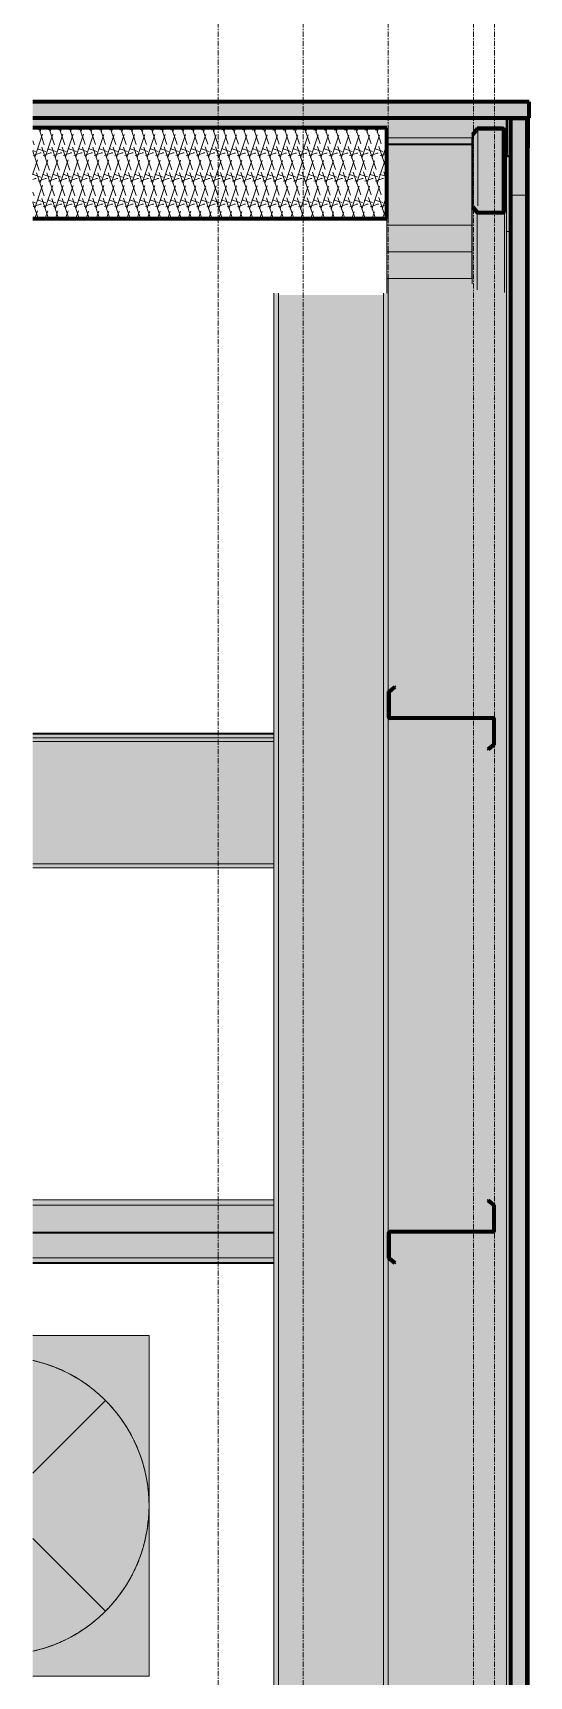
# Model space of a CAD drawing. Header units: inches. Extents: x 22713 to 23708, y -61 to 513.
# Drawn here: x 23398.4 to 23445.1, y 248 to 402.4 of the extents above; entities that cross this region are included whole.
import ezdxf

# ---------------------------------------------------------------- set-up
doc = ezdxf.new("R2010")
doc.units = ezdxf.units.IN
doc.header["$MEASUREMENT"] = 0
doc.linetypes.add('Grid Line 1_2_', pattern=[0.875, 0.5, -0.125, 0.125, -0.125])
for name, color, linetype, lineweight in [('A-CLNG', 13, 'Continuous', 18), ('A-CLNG-PATT', 13, 'Continuous', 70), ('A-GLAZ-CWMG', 51, 'Continuous', 9), ('A-ROOF', 132, 'Continuous', 18), ('A-WALL', 113, 'Continuous', 18), ('A-WALL-PATT', 111, 'Continuous', 18), ('L-SITE-WALL', 31, 'Continuous', 18), ('M-HVAC-DUCT', 70, 'Continuous', 9), ('M-HVAC-DUCT-ANNO', 70, 'Continuous', 9), ('S-BEAM', 12, 'Continuous', 9), ('S-COLS', 52, 'Continuous', 9), ('S-GRID', 1, 'Continuous', 9)]:
    doc.layers.add(name, color=color, linetype=linetype, lineweight=lineweight)
pattern_1 = [(45, (-72392.722, 104.131), (-2.37587878, 2.37587878), []), (45, (-72392.722, 107.731), (-2.37587878, 2.37587878), [])]

# ---------------------------------------------------------------- blocks, each defined once
blk = doc.blocks.new('Girt_Z - 10_D-1178830-Section 13 - Callout 1')
at = {"layer": 'S-BEAM'}
h = blk.add_hatch(dxfattribs=at)
h.set_pattern_fill('FP_14', color=256, style=0, pattern_type=2)
h.set_pattern_definition(pattern_1)
h.paths.add_polyline_path([(-22790.82, 286.77), (-22790.75, 286.85), (-22791.28, 287.3), (-22791.28, 289.62), (-22791.26, 289.67), (-22791.2, 289.7), (-22781.58, 289.7), (-22781.45, 289.75), (-22781.39, 289.88), (-22781.39, 292.25), (-22781.96, 292.73), (-22782.04, 292.65), (-22781.5, 292.2), (-22781.5, 289.88), (-22781.52, 289.83), (-22781.58, 289.8), (-22791.2, 289.8), (-22791.34, 289.75), (-22791.39, 289.62), (-22791.39, 287.25)], flags=0)
at = {"layer": 'S-BEAM', "lineweight": 50}
for p, q in [((-22781.96, 292.73), (-22782.04, 292.65)), ((-22782.04, 292.65), (-22781.5, 292.2)), ((-22781.39, 292.25), (-22781.96, 292.73)), ((-22781.5, 292.2), (-22781.5, 289.88)), ((-22781.39, 289.88), (-22781.39, 292.25)), ((-22791.39, 289.62), (-22791.39, 287.25)), ((-22791.28, 287.3), (-22791.28, 289.62)), ((-22781.58, 289.8), (-22791.2, 289.8)), ((-22791.2, 289.7), (-22781.58, 289.7)), ((-22791.39, 287.25), (-22790.82, 286.77)), ((-22790.75, 286.85), (-22791.28, 287.3)), ((-22790.82, 286.77), (-22790.75, 286.85))]:
    blk.add_line(p, q, dxfattribs=at)
for centre, radius, start, end in [((-22791.2, 289.62), 0.188, 90, 180), ((-22791.2, 289.62), 0.0782, 90, 177.8773), ((-22781.58, 289.88), 0.188, 270, 0), ((-22781.58, 289.88), 0.0782, 270, 356.9576)]:
    blk.add_arc(centre, radius, start, end, dxfattribs=at)
blk = doc.blocks.new('Rectangular Mullion - Profile_Polycarbonate_Upper and left-1114459-Section 13 - Callout 1')
at = {"layer": 'A-GLAZ-CWMG'}
blk.add_hatch(color=256, dxfattribs=at).paths.add_polyline_path([(-22802.14, 336.15), (-22802.14, 336.5), (-22824.82, 336.5), (-22824.82, 336.15), (-22807.14, 336.15)], flags=0)
blk.add_line((-22802.14, 336.5), (-22824.82, 336.5), dxfattribs=at)
blk = doc.blocks.new('Girt_Z - 8_D-943826-Section 13 - Callout 1')
at = {"layer": 'S-BEAM'}
for points in [[(-22789.46, 391.94), (-22783.52, 391.94), (-22783.52, 392.5), (-22791.52, 392.5), (-22791.52, 391.94)], [(-22791.52, 391.87), (-22783.52, 391.87), (-22783.52, 391.94), (-22791.52, 391.94)], [(-22789.46, 384.59), (-22783.52, 384.59), (-22783.52, 391.87), (-22791.52, 391.87), (-22791.52, 384.59)], [(-22791.52, 384.4), (-22783.52, 384.4), (-22783.52, 384.59), (-22791.52, 384.59), (-22791.52, 384.42)], [(-22783.52, 384.3), (-22783.52, 384.4), (-22791.52, 384.4), (-22791.52, 384.3), (-22789.46, 384.3)]]:
    blk.add_hatch(color=256, dxfattribs=at).paths.add_polyline_path(points, flags=0)
for p, q in [((-22791.52, 392.5), (-22783.52, 392.5)), ((-22783.52, 392.5), (-22783.52, 391.94)), ((-22783.52, 391.94), (-22791.52, 391.94)), ((-22783.52, 391.87), (-22791.52, 391.87)), ((-22783.52, 391.94), (-22783.52, 391.87)), ((-22783.52, 391.87), (-22783.52, 384.59)), ((-22783.52, 384.59), (-22783.52, 384.4)), ((-22783.52, 384.4), (-22783.52, 384.3)), ((-22783.52, 384.3), (-22791.52, 384.3))]:
    blk.add_line(p, q, dxfattribs=at)
blk = doc.blocks.new('Girt_Z - 8_D-V7-Section 13 - Callout 1')
at = {"layer": 'S-BEAM'}
for points in [[(-22783.52, 382.09), (-22783.52, 384.3), (-22791.52, 384.3), (-22791.52, 382.09), (-22789.46, 382.09)], [(-22791.52, 381.9), (-22783.52, 381.9), (-22783.52, 382.09), (-22791.52, 382.09), (-22791.52, 381.93)], [(-22783.52, 381.8), (-22783.52, 381.9), (-22791.52, 381.9), (-22791.52, 381.8), (-22789.46, 381.8)]]:
    blk.add_hatch(color=256, dxfattribs=at).paths.add_polyline_path(points, flags=0)
for p, q in [((-22783.52, 384.3), (-22783.52, 382.09)), ((-22783.52, 381.8), (-22791.52, 381.8)), ((-22783.52, 382.09), (-22783.52, 381.9)), ((-22783.52, 381.9), (-22783.52, 381.8))]:
    blk.add_line(p, q, dxfattribs=at)
blk = doc.blocks.new('Round Tee - Standard-932865-Section 13 - Callout 1')
at = {"layer": 'M-HVAC-DUCT'}
h = blk.add_hatch(color=256, dxfattribs=at)
h.paths.add_polyline_path([(-22820.89, 248), (-22813.89, 248), (-22813.89, 264), (-22813.91, 263.24), (-22813.97, 262.49), (-22814.1, 261.57), (-22814.16, 261.31), (-22814.22, 260.99), (-22814.45, 260.11), (-22814.63, 259.5), (-22814.9, 258.77), (-22815.22, 258.05), (-22815.58, 257.34), (-22816, 256.62), (-22816.52, 255.84), (-22816.93, 255.28), (-22817.54, 254.57), (-22817.89, 254.22), (-22818.08, 254.01), (-22818.89, 253.28), (-22819.05, 253.16), (-22819.49, 252.8), (-22820.2, 252.3), (-22821, 251.81), (-22821.97, 251.31), (-22823.1, 250.84), (-22823.35, 250.77), (-22823.74, 250.63), (-22824.82, 250.34), (-22824.82, 248), (-22821.97, 248)], flags=0)
h.paths.add_polyline_path([(-22813.89, 264), (-22813.89, 280), (-22824.82, 280), (-22824.82, 277.66), (-22824.73, 277.64), (-22823.68, 277.35), (-22822.78, 277.03), (-22821.65, 276.53), (-22821.21, 276.3), (-22820.89, 276.12), (-22820.68, 275.99), (-22820.52, 275.9), (-22820.4, 275.82), (-22820.2, 275.7), (-22819.44, 275.16), (-22818.73, 274.59), (-22817.99, 273.9), (-22817.62, 273.51), (-22817.48, 273.37), (-22816.93, 272.72), (-22816.4, 272), (-22815.98, 271.36), (-22815.58, 270.66), (-22815.18, 269.87), (-22814.84, 269.06), (-22814.7, 268.69), (-22814.63, 268.5), (-22814.37, 267.62), (-22814.34, 267.51), (-22814.22, 267.01), (-22814.07, 266.26), (-22813.94, 265.22), (-22813.94, 265.09), (-22813.91, 264.76)], flags=0)
h = blk.add_hatch(color=256, dxfattribs=at)
h.paths.add_polyline_path([(-22823.66, 250.67), (-22823.1, 250.84), (-22822.96, 250.9)], flags=0)
h.paths.add_polyline_path([(-22822.46, 251.11), (-22821.97, 251.31), (-22821.92, 251.35), (-22822.14, 251.25)], flags=0)
h.paths.add_polyline_path([(-22821.31, 251.66), (-22820.89, 251.88), (-22820.7, 252)], flags=0)
h.paths.add_polyline_path([(-22820.23, 252.3), (-22819.86, 252.53), (-22819.75, 252.63), (-22820.02, 252.44)], flags=0)
h.paths.add_polyline_path([(-22819.2, 253.04), (-22818.89, 253.28), (-22818.66, 253.48)], flags=0)
h.paths.add_polyline_path([(-22818.25, 253.86), (-22817.99, 254.1), (-22817.92, 254.19), (-22818.12, 253.99)], flags=0)
h.paths.add_polyline_path([(-22817.37, 254.78), (-22817.17, 255), (-22817.06, 255.15)], flags=0)
h.paths.add_polyline_path([(-22816.59, 255.76), (-22816.42, 255.97), (-22816.19, 256.33), (-22816.53, 255.84)], flags=0)
h.paths.add_polyline_path([(-22815.89, 256.81), (-22815.77, 257), (-22815.72, 257.11), (-22815.84, 256.89)], flags=0)
h.paths.add_polyline_path([(-22815.29, 257.91), (-22815.2, 258.08), (-22815.14, 258.26)], flags=0)
h.paths.add_polyline_path([(-22814.79, 259.07), (-22814.73, 259.21), (-22814.56, 259.77)], flags=0)
h.paths.add_polyline_path([(-22814.4, 260.27), (-22814.37, 260.38), (-22814.39, 260.31)], flags=0)
h.paths.add_polyline_path([(-22814.12, 261.5), (-22814.1, 261.57), (-22814, 262.34)], flags=0)
h.paths.add_polyline_path([(-22813.95, 262.74), (-22813.94, 262.78), (-22813.95, 262.75)], flags=0)
h.paths.add_polyline_path([(-22814.56, 268.23), (-22814.73, 268.79), (-22814.79, 268.93), (-22814.73, 268.73)], flags=0)
h.paths.add_polyline_path([(-22815, 269.43), (-22815.2, 269.92), (-22815.29, 270.09), (-22815.02, 269.48)], flags=0)
h.paths.add_polyline_path([(-22815.54, 270.57), (-22815.77, 271), (-22815.89, 271.19), (-22815.76, 270.95)], flags=0)
h.paths.add_polyline_path([(-22816.19, 271.67), (-22816.42, 272.03), (-22816.52, 272.14), (-22816.41, 271.99)], flags=0)
h.paths.add_polyline_path([(-22816.93, 272.69), (-22817.17, 273), (-22817.37, 273.22)], flags=0)
h.paths.add_polyline_path([(-22817.76, 273.65), (-22817.99, 273.9), (-22818.25, 274.14), (-22817.88, 273.77)], flags=0)
h.paths.add_polyline_path([(-22818.66, 274.52), (-22818.89, 274.72), (-22819.04, 274.83), (-22818.88, 274.69)], flags=0)
h.paths.add_polyline_path([(-22819.65, 275.31), (-22819.86, 275.47), (-22820.23, 275.7)], flags=0)
h.paths.add_polyline_path([(-22820.7, 276), (-22820.89, 276.12), (-22821, 276.17), (-22820.78, 276.05)], flags=0)
h.paths.add_polyline_path([(-22821.81, 276.6), (-22821.97, 276.69), (-22822.46, 276.89)], flags=0)
h.paths.add_polyline_path([(-22822.96, 277.1), (-22823.1, 277.16), (-22823.66, 277.33), (-22823.02, 277.12)], flags=0)
h.paths.add_polyline_path([(-22824.16, 277.49), (-22824.27, 277.52), (-22824.22, 277.5)], flags=0)
for p, q in [((-22824.81, 280), (-22813.89, 280)), ((-22813.89, 264), (-22813.89, 280)), ((-22813.89, 248), (-22813.89, 264)), ((-22813.89, 248), (-22824.81, 248))]:
    blk.add_line(p, q, dxfattribs=at)
for start, end in [(74.5415, 77.3071), (69.3692, 72.3818), (64.2315, 67.1711), (59.0563, 61.9422), (53.9156, 56.7765), (48.7355, 51.5797), (43.5896, 46.4296), (38.4005, 41.2458), (33.2443, 36.1028), (28.0354, 30.9256), (22.854, 25.7865), (17.5879, 20.613), (12.3131, 15.4762), (6.8142, 10.3043), (0, 5.1816), (354.8184, 0), (344.5238, 347.6869), (349.6957, 353.1858), (339.387, 342.4121), (334.2135, 337.146), (323.8972, 326.7557), (329.0744, 331.9646), (318.7542, 321.5995), (308.4203, 311.2645), (313.5704, 316.4104), (298.0578, 300.9437), (303.2235, 306.0844), (282.6929, 285.4585), (287.6182, 290.6308), (292.8289, 295.7685)]:
    blk.add_arc((-22827.89, 264), 14, start, end, dxfattribs=at)
for points in [[(-22824.46, 277.57), (-22824.58, 277.6), (-22824.7, 277.63), (-22824.82, 277.66)], [(-22823.34, 277.24), (-22823.53, 277.31), (-22823.73, 277.37), (-22823.92, 277.42)], [(-22821.74, 276.58), (-22821.8, 276.61), (-22821.86, 276.64), (-22821.93, 276.67)], [(-22820.68, 276), (-22820.69, 276.01), (-22820.7, 276.01), (-22820.72, 276.02)], [(-22819.99, 275.56), (-22820.12, 275.65), (-22820.26, 275.74), (-22820.4, 275.83)], [(-22818.55, 274.43), (-22818.64, 274.51), (-22818.73, 274.59), (-22818.83, 274.67)], [(-22817.62, 273.51), (-22817.7, 273.61), (-22817.79, 273.7), (-22817.88, 273.79)], [(-22817.27, 273.12), (-22817.35, 273.22), (-22817.43, 273.31), (-22817.52, 273.41)], [(-22816.79, 272.53), (-22816.88, 272.65), (-22816.98, 272.77), (-22817.08, 272.9)], [(-22815.41, 270.35), (-22815.51, 270.53), (-22815.6, 270.71), (-22815.7, 270.89)], [(-22814.78, 268.92), (-22814.78, 268.92), (-22814.79, 268.93), (-22814.79, 268.94)], [(-22813.93, 262.91), (-22813.9, 263.27), (-22813.89, 263.64), (-22813.89, 264)], [(-22814.09, 261.63), (-22814.03, 261.96), (-22814, 262.3), (-22813.98, 262.64)], [(-22814.7, 259.31), (-22814.58, 259.65), (-22814.46, 259.99), (-22814.37, 260.33)], [(-22815.31, 257.85), (-22815.15, 258.19), (-22814.98, 258.53), (-22814.84, 258.88)], [(-22814.79, 259.06), (-22814.79, 259.07), (-22814.78, 259.08), (-22814.78, 259.08)], [(-22816.63, 255.67), (-22816.34, 256.07), (-22816.08, 256.47), (-22815.84, 256.88)], [(-22817.08, 255.1), (-22816.98, 255.23), (-22816.88, 255.35), (-22816.79, 255.47)], [(-22818.34, 253.76), (-22818.23, 253.86), (-22818.13, 253.96), (-22818.03, 254.06)], [(-22817.88, 254.21), (-22817.79, 254.3), (-22817.7, 254.39), (-22817.62, 254.49)], [(-22821.45, 251.57), (-22821.28, 251.66), (-22821.11, 251.75), (-22820.94, 251.85)], [(-22820.72, 251.98), (-22820.7, 251.99), (-22820.69, 251.99), (-22820.68, 252)], [(-22819.7, 252.64), (-22819.47, 252.81), (-22819.25, 252.98), (-22819.04, 253.15)], [(-22824.82, 250.34), (-22824.7, 250.37), (-22824.58, 250.4), (-22824.46, 250.43)], [(-22822.96, 250.9), (-22822.69, 251), (-22822.43, 251.11), (-22822.17, 251.22)]]:
    blk.add_open_spline(points, degree=3, dxfattribs=at)
for points, knots in [([(-22822.17, 276.78), (-22822.3, 276.83), (-22822.56, 276.95), (-22822.82, 277.05), (-22822.96, 277.1)], [0.77374637, 0.77374637, 0.77374637, 0.77374637, 0.79, 0.80773398, 0.80773398, 0.80773398, 0.80773398]), ([(-22820.94, 276.15), (-22820.96, 276.16), (-22821.13, 276.26), (-22821.3, 276.35), (-22821.45, 276.43)], [0.71682136, 0.71682136, 0.71682136, 0.71682136, 0.72, 0.74116296, 0.74116296, 0.74116296, 0.74116296]), ([(-22819.04, 274.85), (-22819.17, 274.95), (-22819.39, 275.13), (-22819.61, 275.29), (-22819.7, 275.36)], [0.61780608, 0.61780608, 0.61780608, 0.61780608, 0.64, 0.65427459, 0.65427459, 0.65427459, 0.65427459]), ([(-22818.03, 273.94), (-22818.05, 273.95), (-22818.15, 274.06), (-22818.25, 274.16), (-22818.34, 274.24)], [0.55639873, 0.55639873, 0.55639873, 0.55639873, 0.56, 0.57617253, 0.57617253, 0.57617253, 0.57617253]), ([(-22815.83, 271.12), (-22815.88, 271.2), (-22816.13, 271.61), (-22816.4, 272.01), (-22816.63, 272.33)], [0.38591565, 0.38591565, 0.38591565, 0.38591565, 0.4, 0.45645963, 0.45645963, 0.45645963, 0.45645963]), ([(-22814.86, 269.12), (-22814.97, 269.4), (-22815.12, 269.74), (-22815.28, 270.08), (-22815.31, 270.15)], [0.27387098, 0.27387098, 0.27387098, 0.27387098, 0.32, 0.33117875, 0.33117875, 0.33117875, 0.33117875]), ([(-22814.38, 267.67), (-22814.46, 267.95), (-22814.56, 268.29), (-22814.68, 268.62), (-22814.7, 268.69)], [0.19541536, 0.19541536, 0.19541536, 0.19541536, 0.24, 0.25046967, 0.25046967, 0.25046967, 0.25046967]), ([(-22814.15, 266.69), (-22814.17, 266.8), (-22814.23, 267.07), (-22814.29, 267.34), (-22814.34, 267.51)], [0.14277475, 0.14277475, 0.14277475, 0.14277475, 0.16, 0.18654099, 0.18654099, 0.18654099, 0.18654099]), ([(-22813.96, 265.36), (-22813.96, 265.41), (-22813.99, 265.71), (-22814.04, 266.05), (-22814.09, 266.33), (-22814.09, 266.37)], [0.07213499, 0.07213499, 0.07213499, 0.07213499, 0.08, 0.12, 0.1256981, 0.1256981, 0.1256981, 0.1256981]), ([(-22813.89, 264), (-22813.89, 264.25), (-22813.9, 264.62), (-22813.92, 264.98), (-22813.93, 265.09)], [0, 0, 0, 0, 0.04, 0.05773141, 0.05773141, 0.05773141, 0.05773141]), ([(-22814.34, 260.49), (-22814.33, 260.53), (-22814.26, 260.8), (-22814.21, 261.08), (-22814.18, 261.31)], [0.81345901, 0.81345901, 0.81345901, 0.81345901, 0.82, 0.85722525, 0.85722525, 0.85722525, 0.85722525]), ([(-22815.7, 257.11), (-22815.66, 257.19), (-22815.56, 257.37), (-22815.46, 257.54), (-22815.41, 257.65)], [0.62730236, 0.62730236, 0.62730236, 0.62730236, 0.64, 0.65754697, 0.65754697, 0.65754697, 0.65754697]), ([(-22817.52, 254.59), (-22817.51, 254.61), (-22817.42, 254.7), (-22817.34, 254.8), (-22817.27, 254.88)], [0.47747814, 0.47747814, 0.47747814, 0.47747814, 0.48, 0.49526738, 0.49526738, 0.49526738, 0.49526738]), ([(-22818.83, 253.33), (-22818.8, 253.36), (-22818.7, 253.44), (-22818.61, 253.52), (-22818.55, 253.57)], [0.39462434, 0.39462434, 0.39462434, 0.39462434, 0.4, 0.41101588, 0.41101588, 0.41101588, 0.41101588]), ([(-22820.39, 252.18), (-22820.33, 252.22), (-22820.19, 252.31), (-22820.06, 252.4), (-22819.99, 252.44)], [0.30998822, 0.30998822, 0.30998822, 0.30998822, 0.32, 0.33066986, 0.33066986, 0.33066986, 0.33066986]), ([(-22823.92, 250.57), (-22823.86, 250.59), (-22823.66, 250.65), (-22823.47, 250.71), (-22823.34, 250.76)], [0.15244014, 0.15244014, 0.15244014, 0.15244014, 0.16, 0.17620947, 0.17620947, 0.17620947, 0.17620947]), ([(-22821.93, 251.33), (-22821.91, 251.34), (-22821.84, 251.37), (-22821.78, 251.4), (-22821.74, 251.42)], [0.237340057, 0.237340057, 0.237340057, 0.237340057, 0.24, 0.245877246, 0.245877246, 0.245877246, 0.245877246])]:
    blk.add_open_spline(points, degree=3, knots=knots, dxfattribs=at)
blk = doc.blocks.new('W-Wide Flange - W12X19-1114859-Section 13 - Callout 1')
at = {"layer": 'S-BEAM'}
for points in [[(-22807.14, 335.8), (-22802.14, 335.8), (-22802.14, 336.15), (-22824.82, 336.15), (-22824.82, 335.8)], [(-22824.82, 335.28), (-22802.14, 335.28), (-22802.14, 335.8), (-22824.82, 335.8), (-22824.82, 335.28)], [(-22802.14, 324.83), (-22802.14, 335.28), (-22824.82, 335.28), (-22824.82, 324.83), (-22807.14, 324.83)], [(-22807.14, 324.3), (-22802.14, 324.3), (-22802.14, 324.83), (-22824.82, 324.83), (-22824.82, 324.3)], [(-22802.14, 323.95), (-22802.14, 324.3), (-22824.82, 324.3), (-22824.82, 323.95)]]:
    blk.add_hatch(color=256, dxfattribs=at).paths.add_polyline_path(points, flags=0)
for p, q in [((-22802.14, 336.15), (-22824.82, 336.15)), ((-22802.14, 335.8), (-22824.82, 335.8)), ((-22824.82, 324.3), (-22802.14, 324.3)), ((-22802.14, 323.95), (-22824.82, 323.95))]:
    blk.add_line(p, q, dxfattribs=at)
blk = doc.blocks.new('Girt_Z - 10_D-1179799-Section 13 - Callout 1')
at = {"layer": 'S-BEAM'}
for points in [[(-22807.14, 292.25), (-22802.14, 292.25), (-22802.14, 292.73), (-22824.82, 292.73), (-22824.82, 292.25)], [(-22807.14, 289.88), (-22802.14, 289.88), (-22802.14, 292.25), (-22824.82, 292.25), (-22824.82, 289.88)], [(-22824.82, 289.7), (-22802.14, 289.7), (-22802.14, 289.88), (-22824.82, 289.88), (-22824.82, 289.75)], [(-22807.14, 287.3), (-22802.14, 287.3), (-22802.14, 289.62), (-22824.82, 289.62), (-22824.82, 287.3)], [(-22824.82, 286.85), (-22802.14, 286.85), (-22802.14, 287.3), (-22824.82, 287.3)], [(-22807.14, 286.77), (-22802.14, 286.77), (-22802.14, 286.85), (-22824.82, 286.85), (-22824.82, 286.77)]]:
    blk.add_hatch(color=256, dxfattribs=at).paths.add_polyline_path(points, flags=0)
h = blk.add_hatch(color=256, dxfattribs=at)
h.paths.add_polyline_path([(-22824.82, 289.62), (-22802.14, 289.62), (-22802.14, 289.7), (-22824.82, 289.7), (-22824.82, 289.67)], flags=0)
h.paths.add_polyline_path([(-22791.39, 289.62), (-22791.39, 289.62), (-22791.39, 289.67)], flags=0)
for p, q in [((-22824.82, 292.73), (-22802.14, 292.73)), ((-22824.82, 292.25), (-22802.14, 292.25)), ((-22824.82, 289.7), (-22802.14, 289.7)), ((-22824.82, 289.62), (-22802.14, 289.62)), ((-22824.82, 287.3), (-22802.14, 287.3)), ((-22824.82, 286.85), (-22802.14, 286.85)), ((-22824.82, 286.77), (-22802.14, 286.77))]:
    blk.add_line(p, q, dxfattribs=at)
blk = doc.blocks.new('Girt_Z - 10_D-1181673-Section 13 - Callout 1')
at = {"layer": 'S-BEAM'}
h = blk.add_hatch(dxfattribs=at)
h.set_pattern_fill('FP_14', color=256, style=0, pattern_type=2)
h.set_pattern_definition(pattern_1)
h.paths.add_polyline_path([(-22781.96, 335.02), (-22781.39, 335.5), (-22781.39, 337.87), (-22781.45, 338), (-22781.58, 338.05), (-22791.2, 338.05), (-22791.26, 338.08), (-22791.28, 338.13), (-22791.28, 340.45), (-22790.75, 340.9), (-22790.82, 340.98), (-22791.39, 340.5), (-22791.39, 338.13), (-22791.34, 338), (-22791.2, 337.95), (-22781.58, 337.95), (-22781.52, 337.92), (-22781.5, 337.87), (-22781.5, 335.55), (-22782.04, 335.1)], flags=0)
at = {"layer": 'S-BEAM', "lineweight": 50}
for p, q in [((-22790.82, 340.98), (-22791.39, 340.5)), ((-22791.39, 340.5), (-22791.39, 338.13)), ((-22791.28, 340.45), (-22790.75, 340.9)), ((-22791.28, 338.13), (-22791.28, 340.45)), ((-22790.75, 340.9), (-22790.82, 340.98)), ((-22781.58, 338.05), (-22791.2, 338.05)), ((-22791.2, 337.95), (-22781.58, 337.95)), ((-22781.5, 337.87), (-22781.5, 335.55)), ((-22781.39, 335.5), (-22781.39, 337.87)), ((-22781.5, 335.55), (-22782.04, 335.1)), ((-22782.04, 335.1), (-22781.96, 335.02)), ((-22781.96, 335.02), (-22781.39, 335.5))]:
    blk.add_line(p, q, dxfattribs=at)
for centre, radius, start, end in [((-22791.2, 338.13), 0.188, 180, 270), ((-22791.2, 338.13), 0.0782, 183.0424, 270), ((-22781.58, 337.87), 0.187, 360, 90), ((-22781.58, 337.87), 0.0782, 2.1227, 90)]:
    blk.add_arc(centre, radius, start, end, dxfattribs=at)
blk = doc.blocks.new('Girt_C - 8_D-1113848-Section 13 - Callout 1')
at = {"layer": 'S-BEAM'}
h = blk.add_hatch(dxfattribs=at)
h.set_pattern_fill('FP_14', color=256, style=0, pattern_type=2)
h.set_pattern_definition(pattern_1)
h.paths.add_polyline_path([(-22783.02, 385.43), (-22780.62, 385.44), (-22780.59, 385.44), (-22780.53, 385.48), (-22780.48, 385.54), (-22780.47, 385.62), (-22780.47, 393.25), (-22780.48, 393.32), (-22780.53, 393.38), (-22780.59, 393.42), (-22780.66, 393.44), (-22783.02, 393.44), (-22783.51, 392.86), (-22783.42, 392.79), (-22782.97, 393.33), (-22780.65, 393.33), (-22780.62, 393.32), (-22780.59, 393.29), (-22780.58, 393.25), (-22780.59, 385.58), (-22780.62, 385.55), (-22780.65, 385.54), (-22782.97, 385.54), (-22783.42, 386.07), (-22783.51, 386)], flags=0)
for points in [[(-22783.51, 386), (-22783.42, 386.07), (-22783.42, 392.79), (-22783.51, 392.86), (-22783.51, 386.07)], [(-22783.22, 385.84), (-22782.97, 386.13), (-22782.97, 393.33), (-22783.42, 392.79), (-22783.42, 386.07), (-22783.36, 386)], [(-22780.65, 386.13), (-22780.65, 393.33), (-22782.97, 393.33), (-22782.97, 386.13)], [(-22780.58, 386.05), (-22780.59, 393.29), (-22780.62, 393.32), (-22780.65, 393.32), (-22780.65, 386.13), (-22780.6, 386.11), (-22780.59, 386.09)], [(-22783.02, 378.24), (-22783.02, 385.43), (-22783.51, 386), (-22783.51, 378.81), (-22783.32, 378.59)], [(-22780.66, 378.24), (-22780.66, 385.43), (-22783.02, 385.43), (-22783.02, 378.24)], [(-22780.66, 378.24), (-22780.58, 378.26), (-22780.53, 378.29), (-22780.48, 378.36), (-22780.47, 378.42), (-22780.47, 385.62), (-22780.48, 385.54), (-22780.53, 385.48), (-22780.59, 385.44), (-22780.66, 385.43), (-22780.66, 378.59)]]:
    blk.add_hatch(color=256, dxfattribs=at).paths.add_polyline_path(points, flags=0)
at = {"layer": 'S-BEAM', "lineweight": 50}
for p, q in [((-22783.02, 393.44), (-22783.51, 392.86)), ((-22783.51, 392.86), (-22783.42, 392.79)), ((-22783.42, 392.79), (-22782.97, 393.33)), ((-22780.66, 393.44), (-22783.02, 393.44)), ((-22782.97, 393.33), (-22780.65, 393.33)), ((-22780.58, 393.25), (-22780.58, 385.62)), ((-22780.47, 385.62), (-22780.47, 393.25)), ((-22783.42, 386.07), (-22783.51, 386)), ((-22783.51, 386), (-22783.02, 385.43)), ((-22782.97, 385.54), (-22783.42, 386.07)), ((-22783.02, 385.43), (-22780.66, 385.43)), ((-22780.65, 385.54), (-22782.97, 385.54))]:
    blk.add_line(p, q, dxfattribs=at)
at = {"layer": 'S-BEAM'}
for p, q in [((-22783.51, 392.86), (-22783.51, 386)), ((-22783.42, 392.79), (-22783.42, 386.07)), ((-22782.97, 393.33), (-22782.97, 386.13)), ((-22780.65, 393.33), (-22780.65, 386.13)), ((-22783.51, 386), (-22783.51, 378.81)), ((-22783.02, 385.43), (-22783.02, 378.24)), ((-22780.47, 377.99), (-22780.47, 385.62))]:
    blk.add_line(p, q, dxfattribs=at)
at = {"layer": 'S-BEAM', "lineweight": 50, "flags": 128}
for points in [[(-22780.47, 393.25), (-22780.48, 393.32), (-22780.53, 393.38), (-22780.59, 393.42), (-22780.66, 393.44)], [(-22780.65, 393.33), (-22780.62, 393.32), (-22780.59, 393.29), (-22780.58, 393.25)], [(-22780.66, 385.43), (-22780.59, 385.44), (-22780.53, 385.48), (-22780.48, 385.54), (-22780.47, 385.62)], [(-22780.58, 385.62), (-22780.59, 385.58), (-22780.62, 385.55), (-22780.65, 385.54)]]:
    blk.add_lwpolyline(points, dxfattribs=at)
blk = doc.blocks.new('Rectangular Mullion - Profile_Polycarbonate_right-1166479-Section 13 - Callout 1')
at = {"layer": 'A-GLAZ-CWMG'}
for points in [[(-22779.91, 239.56), (-22778.34, 239.56), (-22778.34, 387.14), (-22779.91, 387.14), (-22779.91, 241.27)], [(-22778.34, 239.56), (-22778.26, 239.56), (-22778.26, 387.14), (-22778.34, 387.14), (-22778.34, 240.89)], [(-22779.91, 241.74), (-22779.91, 241.74), (-22779.91, 242.2)]]:
    blk.add_hatch(color=256, dxfattribs=at).paths.add_polyline_path(points, flags=0)
h = blk.add_hatch(color=256, dxfattribs=at)
h.paths.add_polyline_path([(-22778.2, 239.56), (-22778.2, 240.89), (-22778.26, 240.89), (-22778.26, 239.56)], flags=0)
h.paths.add_polyline_path([(-22778.26, 240.96), (-22778.14, 240.96), (-22778.14, 384.48), (-22778.26, 384.48), (-22778.26, 242.2)], flags=0)
h = blk.add_hatch(color=256, dxfattribs=at)
h.paths.add_polyline_path([(-22780.2, 239.56), (-22779.91, 239.56), (-22779.91, 241.49), (-22779.97, 241.49), (-22779.97, 241.68), (-22780.2, 241.68), (-22780.2, 241.49)], flags=0)
h.paths.add_polyline_path([(-22779.97, 241.74), (-22779.91, 241.74), (-22779.91, 383.72), (-22780.27, 383.72), (-22780.27, 241.74), (-22780.2, 241.74)], flags=0)
for p, q in [((-22778.34, 387.14), (-22779.91, 387.14)), ((-22778.26, 387.14), (-22778.34, 387.14)), ((-22778.14, 384.48), (-22778.26, 384.48)), ((-22778.26, 240.96), (-22778.26, 384.48)), ((-22778.14, 240.96), (-22778.14, 384.48)), ((-22779.91, 383.72), (-22780.27, 383.72)), ((-22780.27, 241.74), (-22780.27, 383.72)), ((-22779.91, 383.96), (-22779.91, 383.72)), ((-22779.91, 241.74), (-22779.91, 383.72)), ((-22779.91, 241.49), (-22779.91, 241.74)), ((-22779.91, 239.56), (-22779.91, 241.49)), ((-22778.26, 239.56), (-22778.26, 240.89))]:
    blk.add_line(p, q, dxfattribs=at)
blk = doc.blocks.new('Rectangular Mullion - Profile_Polycarbonate_Upper and left-1166480-Section 13 - Callout 1')
at = {"layer": 'A-GLAZ-CWMG'}
for points in [[(-22779.91, 390.77), (-22779.91, 391.02), (-22779.97, 391.02), (-22779.97, 390.83), (-22780.2, 390.83), (-22780.2, 394.33), (-22778.2, 394.33), (-22778.2, 391.62), (-22778.26, 391.62), (-22778.26, 391.56), (-22778.14, 391.56), (-22778.14, 394.39), (-22780.27, 394.39), (-22780.27, 390.77)], [(-22778.34, 387.14), (-22778.34, 394.33), (-22779.91, 394.33), (-22779.91, 387.14)], [(-22780.27, 383.72), (-22779.91, 383.72), (-22779.91, 390.77), (-22780.27, 390.77), (-22780.27, 385.41)], [(-22778.26, 384.48), (-22778.14, 384.48), (-22778.14, 391.56), (-22778.26, 391.56), (-22778.26, 385.41)]]:
    blk.add_hatch(color=256, dxfattribs=at).paths.add_polyline_path(points, flags=0)
h = blk.add_hatch(color=256, dxfattribs=at)
h.paths.add_polyline_path([(-22778.26, 387.14), (-22778.26, 391.62), (-22778.2, 391.62), (-22778.2, 394.33), (-22778.34, 394.33), (-22778.34, 387.14)], flags=0)
h.paths.add_polyline_path([(-22780.2, 390.83), (-22779.97, 390.83), (-22779.97, 391.02), (-22779.91, 391.02), (-22779.91, 394.33), (-22780.2, 394.33), (-22780.2, 391.06)], flags=0)
at = {"layer": 'A-GLAZ-CWMG', "lineweight": 30}
for p, q in [((-22780.27, 394.39), (-22780.27, 390.77)), ((-22778.14, 394.39), (-22780.27, 394.39)), ((-22780.2, 390.83), (-22780.2, 394.33)), ((-22780.2, 394.33), (-22778.2, 394.33)), ((-22778.2, 394.33), (-22778.2, 391.62)), ((-22778.14, 391.56), (-22778.14, 394.39)), ((-22780.27, 390.77), (-22779.91, 390.77)), ((-22779.97, 390.83), (-22780.2, 390.83)), ((-22779.91, 391.02), (-22779.97, 391.02)), ((-22779.97, 391.02), (-22779.97, 390.83)), ((-22779.91, 390.77), (-22779.91, 391.02)), ((-22778.2, 391.62), (-22778.26, 391.62)), ((-22778.26, 391.62), (-22778.26, 391.56)), ((-22778.26, 391.56), (-22778.14, 391.56))]:
    blk.add_line(p, q, dxfattribs=at)
at = {"layer": 'A-GLAZ-CWMG'}
for p, q in [((-22780.27, 383.72), (-22780.27, 390.77)), ((-22779.91, 383.72), (-22779.91, 390.77)), ((-22778.26, 384.48), (-22778.26, 391.56)), ((-22778.14, 384.48), (-22778.14, 391.56)), ((-22779.91, 387.14), (-22778.34, 387.14)), ((-22778.34, 387.14), (-22778.26, 387.14)), ((-22778.26, 384.48), (-22778.14, 384.48)), ((-22780.27, 383.72), (-22779.91, 383.72))]:
    blk.add_line(p, q, dxfattribs=at)

msp = doc.modelspace()

# ---------------------------------------------------------------- hatches: boundary and pattern name
at = {"layer": 'A-CLNG-PATT', "lineweight": 9}
h = msp.add_hatch(dxfattribs=at)
h.set_pattern_fill('FP_18', color=256, style=0, pattern_type=2)
h.set_pattern_definition([(161.57, (-72392.602, 104.251), (-0.9603836945, -0.0003991792), [0, -6.83, 0.758, 0]), (18.43, (-72392.842, 104.251), (-0.9603836945, 0.0003991792), [0, -6.83, 0.758, 0]), (108.43, (-72392.602, 104.251), (0.4795101816, -2.4005263976), [2.276, -5.312]), (71.57, (-72392.842, 104.251), (0.4795101816, 2.4005263976), [2.276, -5.312])])
h.paths.add_polyline_path([(23416.06, 384.93), (23431.67, 384.93), (23431.67, 393.44), (23398.38, 393.44), (23398.38, 384.93), (23407.22, 384.93)], flags=0)
at = {"layer": 'A-ROOF'}
msp.add_hatch(color=256, dxfattribs=at).paths.add_polyline_path([(23398.38, 394.39), (23445.06, 394.39), (23445.06, 395.89), (23398.38, 395.89)], flags=0)
at = {"layer": 'A-ROOF', "lineweight": 5}
msp.add_hatch(color=256, dxfattribs=at).paths.add_polyline_path([(23442.73, 387.2), (23442.93, 387.2), (23442.93, 394.39), (23398.38, 394.39), (23398.38, 393.44), (23431.67, 393.44), (23431.67, 392.5), (23439.67, 392.5), (23439.67, 387.2), (23439.69, 387.2), (23439.69, 392.86), (23440.17, 393.44), (23442.58, 393.43), (23442.62, 393.42), (23442.67, 393.38), (23442.71, 393.32), (23442.73, 393.25), (23442.73, 387.39)], flags=0)
at = {"layer": 'A-WALL-PATT', "lineweight": 9, "transparency": 33554649}
msp.add_hatch(color=256, dxfattribs=at).paths.add_polyline_path([(23444.86, 239.56), (23444.86, 394.33), (23443.29, 394.33), (23443.29, 239.56)], flags=0)
at = {"layer": 'L-SITE-WALL', "lineweight": 5}
h = msp.add_hatch(color=256, dxfattribs=at)
h.paths.add_polyline_path([(23431.81, 238.94), (23441.56, 238.94), (23441.7, 239.05), (23441.7, 241.37), (23441.67, 241.42), (23441.62, 241.45), (23432, 241.45), (23431.86, 241.5), (23431.81, 241.63), (23431.81, 241.45)], flags=0)
h.paths.add_polyline_path([(23441.81, 238.94), (23442.56, 238.94), (23442.56, 240.94), (23442.69, 240.88), (23442.75, 240.75), (23442.75, 239.31), (23442.81, 239.18), (23442.93, 239.13), (23444.31, 239.13), (23444.31, 239.5), (23442.93, 239.5), (23442.93, 387.2), (23442.73, 387.2), (23442.73, 378.42), (23442.71, 378.34), (23442.67, 378.29), (23442.6, 378.25), (23442.54, 378.24), (23440.17, 378.24), (23439.69, 378.81), (23439.69, 387.2), (23439.67, 387.2), (23439.67, 379.3), (23431.81, 379.3), (23431.81, 340.5), (23432.38, 340.98), (23432.45, 340.9), (23431.92, 340.45), (23431.92, 338.13), (23431.94, 338.08), (23432, 338.05), (23441.62, 338.05), (23441.75, 338), (23441.81, 337.87), (23441.81, 335.5), (23441.23, 335.02), (23441.16, 335.1), (23441.7, 335.55), (23441.7, 337.87), (23441.67, 337.92), (23441.62, 337.95), (23432, 337.95), (23431.86, 338), (23431.81, 338.13), (23431.81, 289.62), (23431.86, 289.75), (23432, 289.8), (23441.62, 289.8), (23441.67, 289.83), (23441.7, 289.88), (23441.7, 292.2), (23441.16, 292.65), (23441.23, 292.73), (23441.81, 292.25), (23441.81, 289.88), (23441.75, 289.75), (23441.62, 289.7), (23432, 289.7), (23431.94, 289.67), (23431.92, 289.62), (23431.92, 287.3), (23432.45, 286.85), (23432.38, 286.77), (23431.81, 287.25), (23431.81, 244), (23432.38, 244.48), (23432.45, 244.4), (23431.92, 243.95), (23431.92, 241.63), (23431.94, 241.58), (23432, 241.55), (23441.62, 241.55), (23441.75, 241.5), (23441.81, 241.37), (23441.81, 239), (23441.74, 238.94), (23441.81, 238.94)], flags=0)
h.paths.add_polyline_path([(23440.22, 385.54), (23442.57, 385.55), (23442.58, 385.55), (23442.61, 385.59), (23442.62, 385.62), (23442.61, 386.09), (23442.61, 386.1), (23442.57, 386.13), (23442.54, 386.13), (23440.22, 386.13), (23439.98, 385.84), (23440.17, 385.6)], flags=0)
at = {"layer": 'M-HVAC-DUCT-ANNO'}
msp.add_hatch(color=256, dxfattribs=at).paths.add_polyline_path([(23398.38, 250.36), (23399.14, 250.53), (23400.37, 250.95), (23401.55, 251.47), (23402.68, 252.1), (23403.74, 252.83), (23404.74, 253.65), (23405.65, 254.57), (23406.48, 255.56), (23407.22, 256.65), (23407.84, 257.76), (23408.36, 258.94), (23408.77, 260.17), (23409.07, 261.43), (23409.25, 262.7), (23409.31, 264), (23409.25, 265.3), (23409.07, 266.57), (23408.77, 267.83), (23408.36, 269.06), (23407.84, 270.24), (23407.21, 271.37), (23406.48, 272.44), (23405.65, 273.43), (23404.74, 274.35), (23403.74, 275.17), (23402.68, 275.9), (23401.55, 276.53), (23400.37, 277.05), (23399.14, 277.47), (23398.38, 277.64), (23398.38, 250.38)], flags=0)
at = {"layer": 'S-COLS', "lineweight": 5}
h = msp.add_hatch(color=256, dxfattribs=at)
h.paths.add_polyline_path([(23431.81, 0), (23431.81, 98.25), (23431.37, 98.25), (23431.37, 0)], flags=0)
h.paths.add_polyline_path([(23431.81, 146.25), (23431.81, 379.3), (23431.67, 379.3), (23431.67, 377.91), (23431.37, 377.91), (23431.37, 146.25)], flags=0)
for points in [[(23421.49, 0), (23421.49, 377.91), (23421.06, 377.91), (23421.06, 0)], [(23422.01, 0), (23422.18, 0), (23422.18, 377.75), (23421.58, 377.76), (23421.49, 377.77), (23421.49, 0), (23421.84, 0)], [(23430.52, 0), (23430.68, 0), (23430.68, 377.75), (23422.18, 377.75), (23422.18, 0)], [(23430.68, 0), (23431.37, 0), (23431.37, 98.25), (23431.06, 98.25), (23431.06, 146.25), (23431.37, 146.25), (23431.37, 377.77), (23431.28, 377.76), (23430.68, 377.75), (23430.68, 23.98)]]:
    msp.add_hatch(color=256, dxfattribs=at).paths.add_polyline_path(points, flags=0)

# ---------------------------------------------------------------- linework, layer by layer
at = {"layer": 'A-CLNG', "lineweight": 70}
for p, q in [((23431.67, 393.44), (23398.38, 393.44)), ((23431.67, 384.93), (23431.67, 393.44)), ((23398.38, 384.93), (23431.67, 384.93))]:
    msp.add_line(p, q, dxfattribs=at)
at = {"layer": 'A-CLNG'}
for p, q in [((23431.67, 377.91), (23431.67, 384.93)), ((23398.38, 336.59), (23421.06, 336.59))]:
    msp.add_line(p, q, dxfattribs=at)
at = {"layer": 'A-ROOF', "lineweight": 70}
for p, q in [((23445.06, 395.89), (23398.38, 395.89)), ((23445.06, 394.39), (23445.06, 395.89)), ((23398.38, 394.39), (23445.06, 394.39))]:
    msp.add_line(p, q, dxfattribs=at)
at = {"layer": 'A-WALL', "lineweight": 70}
for p, q in [((23443.29, 394.33), (23443.29, 239.56)), ((23444.86, 394.33), (23443.29, 394.33)), ((23444.86, 239.56), (23444.86, 394.33))]:
    msp.add_line(p, q, dxfattribs=at)
at = {"layer": 'A-WALL'}
msp.add_line((23444.86, 387.14), (23443.29, 387.14), dxfattribs=at)
at = {"layer": 'L-SITE-WALL'}
for p, q in [((23439.69, 387.2), (23439.67, 387.2)), ((23442.93, 387.2), (23442.73, 387.2))]:
    msp.add_line(p, q, dxfattribs=at)
at = {"layer": 'M-HVAC-DUCT-ANNO'}
for p, q in [((23405.21, 273.9), (23398.38, 267.07)), ((23398.38, 260.93), (23405.21, 254.1))]:
    msp.add_line(p, q, dxfattribs=at)
for start, end in [(0, 77.2874), (282.7126, 360)]:
    msp.add_arc((23395.31, 264), 14, start, end, dxfattribs=at)
at = {"layer": 'S-BEAM'}
msp.add_line((23442.67, 393.44), (23442.67, 393.38), dxfattribs=at)
at = {"layer": 'S-COLS'}
for p, q in [((23431.81, 379.3), (23431.81, 340.5)), ((23421.06, 377.91), (23421.06, 0)), ((23421.49, 377.91), (23421.49, 0)), ((23431.37, 146.25), (23431.37, 377.91)), ((23431.81, 338.13), (23431.81, 289.62)), ((23431.81, 287.25), (23431.81, 244))]:
    msp.add_line(p, q, dxfattribs=at)
at = {"layer": 'S-GRID', "linetype": 'Grid Line 1_2_'}
for p, q in [((23415.81, -54.76), (23415.81, 430.05)), ((23423.81, -54.76), (23423.81, 430.05)), ((23423.81, -54.76), (23423.81, 430.05)), ((23431.81, -54.76), (23431.81, 430.05)), ((23431.81, -54.76), (23431.81, 430.05)), ((23439.81, -54.76), (23439.81, 430.05)), ((23441.81, -54.76), (23441.81, 430.05))]:
    msp.add_line(p, q, dxfattribs=at)

# ---------------------------------------------------------------- block references
at = {"layer": 'A-GLAZ-CWMG'}
for name in ['Rectangular Mullion - Profile_Polycarbonate_Upper and left-1166480-Section 13 - Callout 1', 'Rectangular Mullion - Profile_Polycarbonate_right-1166479-Section 13 - Callout 1', 'Rectangular Mullion - Profile_Polycarbonate_Upper and left-1114459-Section 13 - Callout 1']:
    msp.add_blockref(name, (46223.2, 0), dxfattribs=at)
at = {"layer": 'M-HVAC-DUCT'}
msp.add_blockref('Round Tee - Standard-932865-Section 13 - Callout 1', (46223.2, 0), dxfattribs=at)
at = {"layer": 'S-BEAM'}
for name, p in [('Girt_Z - 8_D-943826-Section 13 - Callout 1', (46223.2, 0)), ('Girt_C - 8_D-1113848-Section 13 - Callout 1', (46223.2, 0)), ('Girt_Z - 8_D-V7-Section 13 - Callout 1', (46223.2, 0)), ('Girt_Z - 8_D-V7-Section 13 - Callout 1', (46223.2, -2.5)), ('Girt_Z - 10_D-1181673-Section 13 - Callout 1', (46223.2, 0)), ('W-Wide Flange - W12X19-1114859-Section 13 - Callout 1', (46223.2, 0)), ('Girt_Z - 10_D-1179799-Section 13 - Callout 1', (46223.2, 0)), ('Girt_Z - 10_D-1178830-Section 13 - Callout 1', (46223.2, 0))]:
    msp.add_blockref(name, p, dxfattribs=at)

doc.saveas('drawing.dxf')
